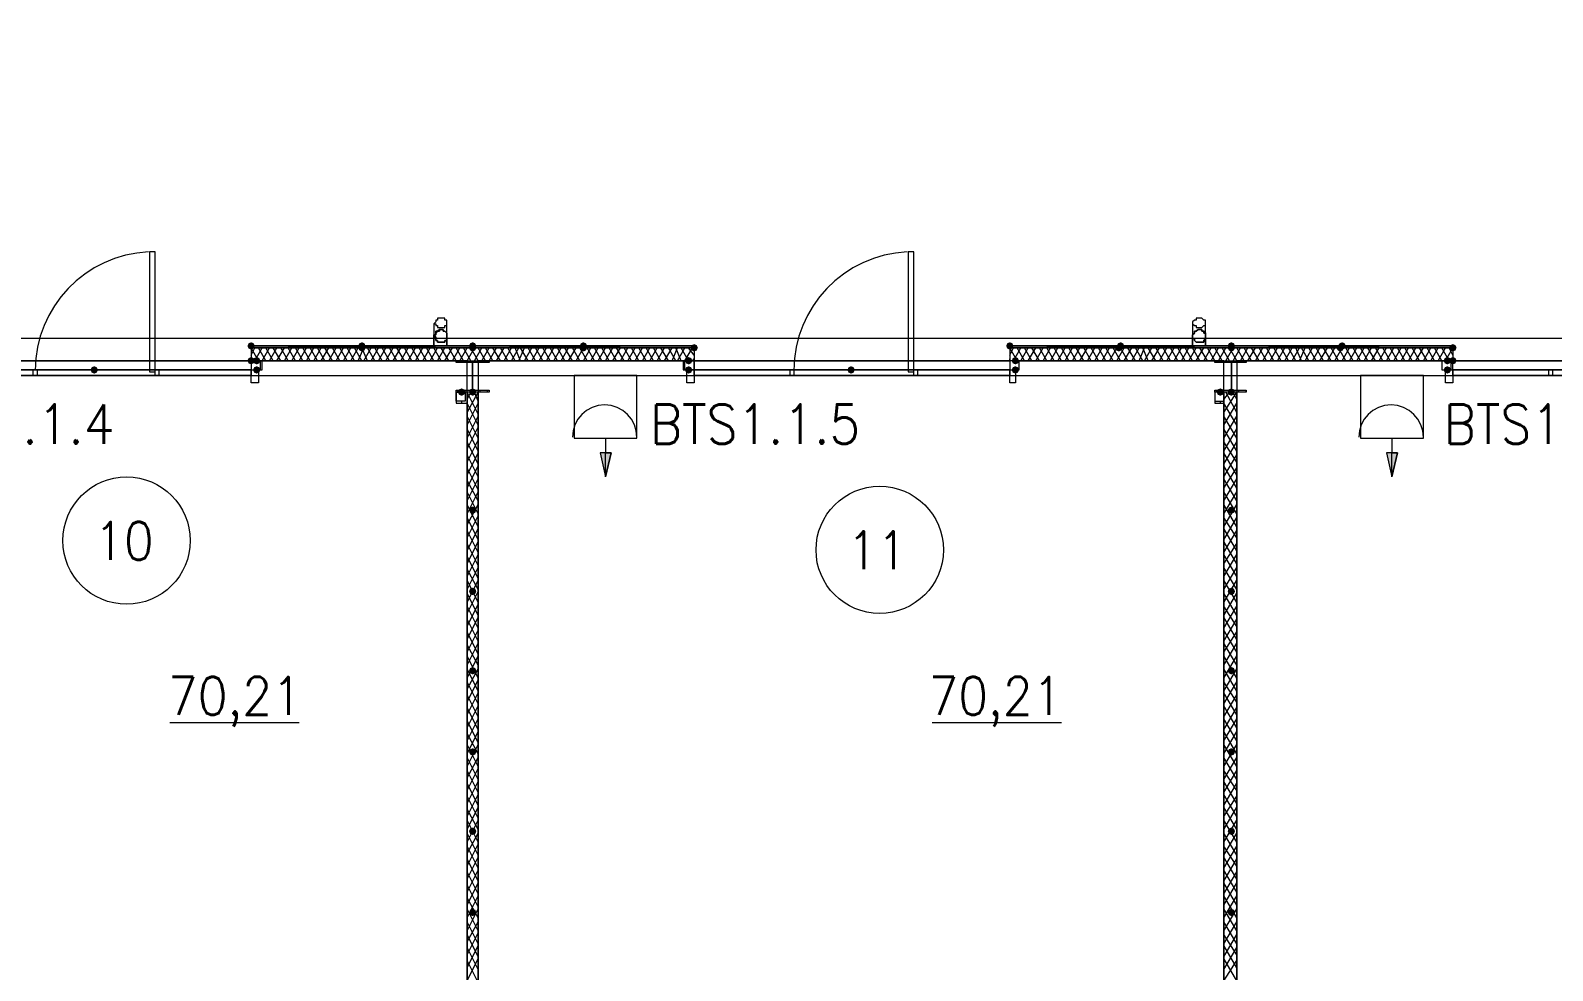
# Model space of a CAD drawing. Header units: millimetres. Extents: x 0 to 420, y 0 to 297.
# Drawn here: x 155.42 to 190.33, y 208.22 to 229.78 of the extents above; entities that cross this region are included whole.
import ezdxf

# ---------------------------------------------------------------- set-up
doc = ezdxf.new("R2010")
doc.units = ezdxf.units.MM
doc.styles.get("Standard").update_dxf_attribs({"font": 'STANDARD'})

msp = doc.modelspace()

# ---------------------------------------------------------------- hatches: boundary and pattern name
for color, points in [(254, [(160.570333, 222.546333), (160.545462, 222.486537), (160.485667, 222.461667), (160.425871, 222.486537), (160.401, 222.546333), (160.425871, 222.606129), (160.485667, 222.631), (160.545462, 222.606129)]), (254, [(163.110333, 222.546333), (163.085462, 222.486537), (163.025667, 222.461667), (162.965871, 222.486537), (162.941, 222.546333), (162.965871, 222.606129), (163.025667, 222.631), (163.085462, 222.606129)]), (254, [(163.110333, 222.504), (163.085462, 222.444204), (163.025667, 222.419333), (162.965871, 222.444204), (162.941, 222.504), (162.965871, 222.563796), (163.025667, 222.588667), (163.085462, 222.563796)]), (254, [(165.650333, 222.546333), (165.625462, 222.486537), (165.565667, 222.461667), (165.505871, 222.486537), (165.481, 222.546333), (165.505871, 222.606129), (165.565667, 222.631), (165.625462, 222.606129)]), (254, [(165.650333, 222.546333), (165.625462, 222.486537), (165.565667, 222.461667), (165.505871, 222.486537), (165.481, 222.546333), (165.505871, 222.606129), (165.565667, 222.631), (165.625462, 222.606129)]), (254, [(165.650333, 222.504), (165.625462, 222.444204), (165.565667, 222.419333), (165.505871, 222.444204), (165.481, 222.504), (165.505871, 222.563796), (165.565667, 222.588667), (165.625462, 222.563796)]), (254, [(165.650333, 222.504), (165.625462, 222.444204), (165.565667, 222.419333), (165.505871, 222.444204), (165.481, 222.504), (165.505871, 222.563796), (165.565667, 222.588667), (165.625462, 222.563796)]), (254, [(168.190333, 222.546333), (168.165462, 222.486537), (168.105667, 222.461667), (168.045871, 222.486537), (168.021, 222.546333), (168.045871, 222.606129), (168.105667, 222.631), (168.165462, 222.606129)]), (254, [(168.190333, 222.504), (168.165462, 222.444204), (168.105667, 222.419333), (168.045871, 222.444204), (168.021, 222.504), (168.045871, 222.563796), (168.105667, 222.588667), (168.165462, 222.563796)]), (254, [(170.730333, 222.504), (170.705462, 222.444204), (170.645667, 222.419333), (170.585871, 222.444204), (170.561, 222.504), (170.585871, 222.563796), (170.645667, 222.588667), (170.705462, 222.563796)]), (254, [(177.969333, 222.546333), (177.944462, 222.486537), (177.884667, 222.461667), (177.824871, 222.486537), (177.8, 222.546333), (177.824871, 222.606129), (177.884667, 222.631), (177.944462, 222.606129)]), (254, [(180.467, 222.504), (180.442129, 222.444204), (180.382333, 222.419333), (180.322538, 222.444204), (180.297667, 222.504), (180.322537, 222.563796), (180.382333, 222.588667), (180.442129, 222.563796)]), (254, [(180.509333, 222.546333), (180.484463, 222.486537), (180.424667, 222.461667), (180.364871, 222.486537), (180.34, 222.546333), (180.364871, 222.606129), (180.424667, 222.631), (180.484462, 222.606129)]), (254, [(183.049333, 222.546333), (183.024463, 222.486537), (182.964667, 222.461667), (182.904871, 222.486537), (182.88, 222.546333), (182.904871, 222.606129), (182.964667, 222.631), (183.024462, 222.606129)]), (254, [(183.049333, 222.546333), (183.024463, 222.486537), (182.964667, 222.461667), (182.904871, 222.486537), (182.88, 222.546333), (182.904871, 222.606129), (182.964667, 222.631), (183.024462, 222.606129)]), (254, [(183.049333, 222.504), (183.024463, 222.444204), (182.964667, 222.419333), (182.904871, 222.444204), (182.88, 222.504), (182.904871, 222.563796), (182.964667, 222.588667), (183.024462, 222.563796)]), (254, [(185.547, 222.504), (185.522129, 222.444204), (185.462333, 222.419333), (185.402537, 222.444204), (185.377667, 222.504), (185.402537, 222.563796), (185.462333, 222.588667), (185.522129, 222.563796)]), (254, [(185.589333, 222.546333), (185.564462, 222.486537), (185.504667, 222.461667), (185.444871, 222.486537), (185.42, 222.546333), (185.444871, 222.606129), (185.504667, 222.631), (185.564462, 222.606129)]), (254, [(188.129333, 222.504), (188.104463, 222.444204), (188.044667, 222.419333), (187.984871, 222.444204), (187.96, 222.504), (187.984871, 222.563796), (188.044667, 222.588667), (188.104462, 222.563796)]), (7, [(156.972, 221.996), (156.947129, 221.936204), (156.887333, 221.911333), (156.827538, 221.936204), (156.802667, 221.996), (156.827537, 222.055796), (156.887333, 222.080667), (156.947129, 222.055796)]), (7, [(156.972, 221.996), (156.947129, 221.936204), (156.887333, 221.911333), (156.827538, 221.936204), (156.802667, 221.996), (156.827537, 222.055796), (156.887333, 222.080667), (156.947129, 222.055796)]), (7, [(160.570333, 222.207667), (160.545462, 222.147871), (160.485667, 222.123), (160.425871, 222.147871), (160.401, 222.207667), (160.425871, 222.267462), (160.485667, 222.292333), (160.545462, 222.267463)]), (7, [(160.697333, 222.207667), (160.672462, 222.147871), (160.612667, 222.123), (160.552871, 222.147871), (160.528, 222.207667), (160.552871, 222.267462), (160.612667, 222.292333), (160.672462, 222.267463)]), (7, [(160.697333, 221.996), (160.672462, 221.936204), (160.612667, 221.911333), (160.552871, 221.936204), (160.528, 221.996), (160.552871, 222.055796), (160.612667, 222.080667), (160.672462, 222.055796)]), (7, [(170.603333, 222.207667), (170.578463, 222.147871), (170.518667, 222.123), (170.458871, 222.147871), (170.434, 222.207667), (170.458871, 222.267462), (170.518667, 222.292333), (170.578462, 222.267463)]), (7, [(170.603333, 221.996), (170.578463, 221.936204), (170.518667, 221.911333), (170.458871, 221.936204), (170.434, 221.996), (170.458871, 222.055796), (170.518667, 222.080667), (170.578462, 222.055796)]), (7, [(174.328667, 221.996), (174.303796, 221.936204), (174.244, 221.911333), (174.184204, 221.936204), (174.159333, 221.996), (174.184204, 222.055796), (174.244, 222.080667), (174.303796, 222.055796)]), (7, [(174.328667, 221.996), (174.303796, 221.936204), (174.244, 221.911333), (174.184204, 221.936204), (174.159333, 221.996), (174.184204, 222.055796), (174.244, 222.080667), (174.303796, 222.055796)]), (7, [(178.096333, 222.207667), (178.071463, 222.147871), (178.011667, 222.123), (177.951871, 222.147871), (177.927, 222.207667), (177.951871, 222.267462), (178.011667, 222.292333), (178.071462, 222.267463)]), (7, [(178.096333, 221.996), (178.071463, 221.936204), (178.011667, 221.911333), (177.951871, 221.936204), (177.927, 221.996), (177.951871, 222.055796), (178.011667, 222.080667), (178.071462, 222.055796)]), (7, [(188.002333, 222.207667), (187.977463, 222.147871), (187.917667, 222.123), (187.857871, 222.147871), (187.833, 222.207667), (187.857871, 222.267462), (187.917667, 222.292333), (187.977462, 222.267463)]), (7, [(188.002333, 221.996), (187.977463, 221.936204), (187.917667, 221.911333), (187.857871, 221.936204), (187.833, 221.996), (187.857871, 222.055796), (187.917667, 222.080667), (187.977462, 222.055796)]), (7, [(188.129333, 222.207667), (188.104463, 222.147871), (188.044667, 222.123), (187.984871, 222.147871), (187.96, 222.207667), (187.984871, 222.267462), (188.044667, 222.292333), (188.104462, 222.267463)]), (7, [(165.396333, 221.488), (165.371462, 221.428204), (165.311667, 221.403333), (165.251871, 221.428204), (165.227, 221.488), (165.251871, 221.547796), (165.311667, 221.572667), (165.371462, 221.547796)]), (7, [(165.650333, 221.488), (165.625462, 221.428204), (165.565667, 221.403333), (165.505871, 221.428204), (165.481, 221.488), (165.505871, 221.547796), (165.565667, 221.572667), (165.625462, 221.547796)]), (7, [(182.795333, 221.488), (182.770462, 221.428204), (182.710667, 221.403333), (182.650871, 221.428204), (182.626, 221.488), (182.650871, 221.547796), (182.710667, 221.572667), (182.770462, 221.547796)]), (7, [(183.049333, 221.488), (183.024463, 221.428204), (182.964667, 221.403333), (182.904871, 221.428204), (182.88, 221.488), (182.904871, 221.547796), (182.964667, 221.572667), (183.024462, 221.547796)]), (7, [(165.650333, 218.778667), (165.625462, 218.718871), (165.565667, 218.694), (165.505871, 218.718871), (165.481, 218.778667), (165.505871, 218.838462), (165.565667, 218.863333), (165.625462, 218.838463)]), (7, [(183.049333, 218.778667), (183.024463, 218.718871), (182.964667, 218.694), (182.904871, 218.718871), (182.88, 218.778667), (182.904871, 218.838462), (182.964667, 218.863333), (183.024462, 218.838463)]), (7, [(165.650333, 216.916), (165.625462, 216.856204), (165.565667, 216.831333), (165.505871, 216.856204), (165.481, 216.916), (165.505871, 216.975796), (165.565667, 217.000667), (165.625462, 216.975796)]), (7, [(183.049333, 216.916), (183.024463, 216.856204), (182.964667, 216.831333), (182.904871, 216.856204), (182.88, 216.916), (182.904871, 216.975796), (182.964667, 217.000667), (183.024462, 216.975796)]), (7, [(165.650333, 215.095667), (165.625462, 215.035871), (165.565667, 215.011), (165.505871, 215.035871), (165.481, 215.095667), (165.505871, 215.155462), (165.565667, 215.180333), (165.625462, 215.155463)]), (7, [(183.049333, 215.095667), (183.024463, 215.035871), (182.964667, 215.011), (182.904871, 215.035871), (182.88, 215.095667), (182.904871, 215.155462), (182.964667, 215.180333), (183.024462, 215.155463)]), (7, [(165.650333, 213.233), (165.625462, 213.173204), (165.565667, 213.148333), (165.505871, 213.173204), (165.481, 213.233), (165.505871, 213.292796), (165.565667, 213.317667), (165.625462, 213.292796)]), (7, [(183.049333, 213.233), (183.024463, 213.173204), (182.964667, 213.148333), (182.904871, 213.173204), (182.88, 213.233), (182.904871, 213.292796), (182.964667, 213.317667), (183.024462, 213.292796)]), (7, [(165.650333, 211.412667), (165.625462, 211.352871), (165.565667, 211.328), (165.505871, 211.352871), (165.481, 211.412667), (165.505871, 211.472462), (165.565667, 211.497333), (165.625462, 211.472463)]), (7, [(183.049333, 211.412667), (183.024463, 211.352871), (182.964667, 211.328), (182.904871, 211.352871), (182.88, 211.412667), (182.904871, 211.472462), (182.964667, 211.497333), (183.024462, 211.472463)]), (7, [(165.650333, 209.55), (165.625462, 209.490204), (165.565667, 209.465333), (165.505871, 209.490204), (165.481, 209.55), (165.505871, 209.609796), (165.565667, 209.634667), (165.625462, 209.609796)]), (7, [(183.049333, 209.55), (183.024463, 209.490204), (182.964667, 209.465333), (182.904871, 209.490204), (182.88, 209.55), (182.904871, 209.609796), (182.964667, 209.634667), (183.024462, 209.609796)])]:
    msp.add_hatch(color=color).paths.add_polyline_path(points, flags=0)
h = msp.add_hatch(color=7)
h.paths.add_polyline_path([(165.565667, 222.546333), (160.485667, 222.546333), (165.565667, 222.504)], flags=0)
h.paths.add_polyline_path([(160.485667, 222.546333), (165.565667, 222.504), (160.485667, 222.504)], flags=0)
h = msp.add_hatch(color=7)
h.paths.add_polyline_path([(170.645667, 222.546333), (165.565667, 222.546333), (170.645667, 222.504)], flags=0)
h.paths.add_polyline_path([(165.565667, 222.546333), (170.645667, 222.504), (165.565667, 222.504)], flags=0)
h = msp.add_hatch(color=7)
h.paths.add_polyline_path([(182.964667, 222.546333), (177.884667, 222.546333), (182.964667, 222.504)], flags=0)
h.paths.add_polyline_path([(177.884667, 222.546333), (182.964667, 222.504), (177.884667, 222.504)], flags=0)
h = msp.add_hatch(color=7)
h.paths.add_polyline_path([(188.044667, 222.546333), (182.964667, 222.546333), (188.044667, 222.504)], flags=0)
h.paths.add_polyline_path([(182.964667, 222.546333), (188.044667, 222.504), (182.964667, 222.504)], flags=0)
h = msp.add_hatch(color=6)
h.paths.add_polyline_path([(168.740667, 220.091), (168.613667, 219.540667), (168.613667, 220.091)], flags=0)
h.paths.add_polyline_path([(168.613667, 219.540667), (168.613667, 220.091), (168.486667, 220.091)], flags=0)
h = msp.add_hatch(color=6)
h.paths.add_polyline_path([(186.774667, 220.091), (186.647667, 219.540667), (186.647667, 220.091)], flags=0)
h.paths.add_polyline_path([(186.647667, 219.540667), (186.647667, 220.091), (186.520667, 220.091)], flags=0)

# ---------------------------------------------------------------- linework, layer by layer
at = {"color": 7, "lineweight": 0}
for points in [[(113.03, 231.351667), (374.65, 231.351667), (374.65, 222.715667), (113.03, 222.715667)], [(158.284333, 224.705333), (158.157333, 224.705333), (158.157333, 221.953667), (158.284333, 221.953667)], [(175.683333, 224.705333), (175.556333, 224.705333), (175.556333, 221.953667), (175.683333, 221.953667)], [(164.973, 223.054333), (164.973, 223.096667), (164.973, 223.139), (164.930667, 223.139), (164.930667, 223.181333), (164.888333, 223.181333), (164.846, 223.181333), (164.803667, 223.181333), (164.761333, 223.181333), (164.761333, 223.139), (164.719, 223.139), (164.719, 223.096667), (164.676667, 223.054333), (164.719, 223.054333), (164.719, 223.012), (164.761333, 223.012), (164.761333, 222.969667), (164.803667, 222.969667), (164.846, 222.969667), (164.888333, 222.969667), (164.930667, 222.969667), (164.930667, 223.012), (164.973, 223.012)], [(182.372, 223.054333), (182.372, 223.096667), (182.372, 223.139), (182.329667, 223.139), (182.287333, 223.181333), (182.245, 223.181333), (182.202667, 223.181333), (182.160333, 223.181333), (182.160333, 223.139), (182.118, 223.139), (182.075667, 223.096667), (182.075667, 223.054333), (182.118, 223.012), (182.160333, 223.012), (182.160333, 222.969667), (182.202667, 222.969667), (182.245, 222.969667), (182.287333, 222.969667), (182.329667, 223.012), (182.372, 223.012)], [(100.922667, 105.029), (386.715, 105.029), (386.715, 222.715667), (100.922667, 222.715667)], [(165.1, 222.546333), (164.973, 222.546333), (164.973, 222.758), (164.973, 222.800333), (164.973, 222.842667), (164.930667, 222.885), (164.888333, 222.885), (164.888333, 222.927333), (164.846, 222.927333), (164.803667, 222.927333), (164.761333, 222.885), (164.719, 222.885), (164.719, 222.842667), (164.719, 222.800333), (164.676667, 222.800333), (164.676667, 222.758), (164.676667, 222.546333), (164.592, 222.546333), (164.676667, 222.546333), (164.676667, 222.758), (164.676667, 222.800333), (164.719, 222.800333), (164.719, 222.842667), (164.761333, 222.885), (164.803667, 222.885), (164.803667, 222.927333), (164.846, 222.927333), (164.888333, 222.927333), (164.888333, 222.885), (164.930667, 222.885), (164.973, 222.842667), (164.973, 222.800333), (164.973, 222.758), (164.973, 222.546333), (165.1, 222.546333), (164.973, 222.546333), (164.973, 222.758), (164.973, 222.800333), (164.973, 222.842667), (164.930667, 222.885), (164.888333, 222.885), (164.888333, 222.927333), (164.846, 222.927333), (164.803667, 222.927333), (164.761333, 222.885), (164.719, 222.885), (164.719, 222.842667), (164.719, 222.800333), (164.676667, 222.800333), (164.676667, 222.758), (164.676667, 222.546333), (164.592, 222.546333), (164.676667, 222.546333), (164.676667, 222.758), (164.676667, 222.800333), (164.719, 222.800333), (164.719, 222.842667), (164.761333, 222.885), (164.803667, 222.885), (164.803667, 222.927333), (164.846, 222.927333), (164.888333, 222.927333), (164.888333, 222.885), (164.930667, 222.885), (164.973, 222.842667), (164.973, 222.800333), (164.973, 222.758), (164.973, 222.546333), (165.1, 222.546333), (164.973, 222.546333), (164.973, 222.758), (164.973, 222.800333), (164.973, 222.842667), (164.930667, 222.885), (164.888333, 222.885), (164.888333, 222.927333), (164.846, 222.927333), (164.803667, 222.927333), (164.803667, 222.885), (164.761333, 222.885), (164.719, 222.842667), (164.719, 222.800333), (164.676667, 222.800333), (164.676667, 222.758), (164.676667, 222.546333), (164.592, 222.546333), (164.676667, 222.546333), (164.676667, 222.758), (164.676667, 222.800333), (164.719, 222.800333), (164.719, 222.842667), (164.719, 222.885), (164.761333, 222.885), (164.803667, 222.927333), (164.846, 222.927333), (164.888333, 222.927333), (164.888333, 222.885), (164.930667, 222.885), (164.973, 222.842667), (164.973, 222.800333), (164.973, 222.758), (164.973, 222.546333)], [(164.973, 222.758), (164.973, 222.715667), (164.973, 222.673333), (164.930667, 222.673333), (164.930667, 222.631), (164.888333, 222.631), (164.846, 222.631), (164.803667, 222.631), (164.761333, 222.631), (164.761333, 222.673333), (164.719, 222.673333), (164.719, 222.715667), (164.719, 222.758), (164.676667, 222.758), (164.719, 222.800333), (164.719, 222.842667), (164.761333, 222.885), (164.803667, 222.885), (164.803667, 222.927333), (164.846, 222.927333), (164.888333, 222.927333), (164.888333, 222.885), (164.930667, 222.885), (164.973, 222.842667), (164.973, 222.800333), (164.973, 222.758), (164.973, 222.800333), (164.973, 222.842667), (164.930667, 222.885), (164.888333, 222.885), (164.888333, 222.927333), (164.846, 222.927333), (164.803667, 222.927333), (164.803667, 222.885), (164.761333, 222.885), (164.719, 222.842667), (164.719, 222.800333), (164.676667, 222.758), (164.719, 222.758), (164.719, 222.715667), (164.719, 222.673333), (164.761333, 222.673333), (164.761333, 222.631), (164.803667, 222.631), (164.846, 222.631), (164.888333, 222.631), (164.930667, 222.631), (164.930667, 222.673333), (164.973, 222.673333), (164.973, 222.715667)], [(164.676667, 222.758), (164.719, 222.758), (164.719, 222.715667), (164.719, 222.673333), (164.761333, 222.673333), (164.761333, 222.631), (164.803667, 222.631), (164.846, 222.631), (164.888333, 222.631), (164.930667, 222.631), (164.930667, 222.673333), (164.973, 222.673333), (164.973, 222.715667), (164.973, 222.758), (164.973, 222.800333), (164.973, 222.842667), (164.930667, 222.885), (164.888333, 222.885), (164.888333, 222.927333), (164.846, 222.927333), (164.803667, 222.927333), (164.803667, 222.885), (164.761333, 222.885), (164.719, 222.842667), (164.719, 222.800333)], [(182.499, 222.546333), (182.372, 222.546333), (182.372, 222.758), (182.372, 222.800333), (182.372, 222.842667), (182.329667, 222.885), (182.287333, 222.885), (182.287333, 222.927333), (182.245, 222.927333), (182.202667, 222.927333), (182.160333, 222.885), (182.118, 222.885), (182.118, 222.842667), (182.075667, 222.800333), (182.075667, 222.758), (182.075667, 222.546333), (181.991, 222.546333), (182.075667, 222.546333), (182.075667, 222.758), (182.075667, 222.800333), (182.118, 222.842667), (182.118, 222.885), (182.160333, 222.885), (182.202667, 222.927333), (182.245, 222.927333), (182.287333, 222.927333), (182.287333, 222.885), (182.329667, 222.885), (182.329667, 222.842667), (182.372, 222.842667), (182.372, 222.800333), (182.372, 222.758), (182.372, 222.546333), (182.499, 222.546333), (182.372, 222.546333), (182.372, 222.758), (182.372, 222.800333), (182.372, 222.842667), (182.329667, 222.885), (182.287333, 222.885), (182.287333, 222.927333), (182.245, 222.927333), (182.202667, 222.927333), (182.160333, 222.885), (182.118, 222.885), (182.118, 222.842667), (182.075667, 222.800333), (182.075667, 222.758), (182.075667, 222.546333), (181.991, 222.546333), (182.075667, 222.546333), (182.075667, 222.758), (182.075667, 222.800333), (182.118, 222.842667), (182.118, 222.885), (182.160333, 222.885), (182.202667, 222.927333), (182.245, 222.927333), (182.287333, 222.927333), (182.287333, 222.885), (182.329667, 222.885), (182.329667, 222.842667), (182.372, 222.842667), (182.372, 222.800333), (182.372, 222.758), (182.372, 222.546333), (182.499, 222.546333), (182.372, 222.546333), (182.372, 222.758), (182.372, 222.800333), (182.372, 222.842667), (182.329667, 222.842667), (182.329667, 222.885), (182.287333, 222.885), (182.287333, 222.927333), (182.245, 222.927333), (182.202667, 222.927333), (182.160333, 222.885), (182.118, 222.885), (182.118, 222.842667), (182.075667, 222.800333), (182.075667, 222.758), (182.075667, 222.546333), (181.991, 222.546333), (182.075667, 222.546333), (182.075667, 222.758), (182.075667, 222.800333), (182.118, 222.842667), (182.118, 222.885), (182.160333, 222.885), (182.202667, 222.927333), (182.245, 222.927333), (182.287333, 222.927333), (182.287333, 222.885), (182.329667, 222.885), (182.372, 222.842667), (182.372, 222.800333), (182.372, 222.758), (182.372, 222.546333)], [(182.372, 222.758), (182.372, 222.715667), (182.329667, 222.673333), (182.329667, 222.631), (182.287333, 222.631), (182.245, 222.631), (182.202667, 222.631), (182.160333, 222.631), (182.118, 222.673333), (182.118, 222.715667), (182.075667, 222.715667), (182.075667, 222.758), (182.075667, 222.800333), (182.118, 222.842667), (182.118, 222.885), (182.160333, 222.885), (182.202667, 222.927333), (182.245, 222.927333), (182.287333, 222.927333), (182.287333, 222.885), (182.329667, 222.885), (182.329667, 222.842667), (182.372, 222.842667), (182.372, 222.800333), (182.372, 222.758), (182.372, 222.800333), (182.372, 222.842667), (182.329667, 222.842667), (182.329667, 222.885), (182.287333, 222.885), (182.287333, 222.927333), (182.245, 222.927333), (182.202667, 222.927333), (182.160333, 222.885), (182.118, 222.885), (182.118, 222.842667), (182.075667, 222.800333), (182.075667, 222.758), (182.075667, 222.715667), (182.118, 222.715667), (182.118, 222.673333), (182.160333, 222.631), (182.202667, 222.631), (182.245, 222.631), (182.287333, 222.631), (182.329667, 222.631), (182.329667, 222.673333), (182.372, 222.715667)], [(182.075667, 222.758), (182.075667, 222.715667), (182.118, 222.715667), (182.118, 222.673333), (182.160333, 222.631), (182.202667, 222.631), (182.245, 222.631), (182.287333, 222.631), (182.329667, 222.631), (182.329667, 222.673333), (182.372, 222.715667), (182.372, 222.758), (182.372, 222.800333), (182.372, 222.842667), (182.329667, 222.842667), (182.329667, 222.885), (182.287333, 222.885), (182.287333, 222.927333), (182.245, 222.927333), (182.202667, 222.927333), (182.160333, 222.885), (182.118, 222.885), (182.118, 222.842667), (182.075667, 222.800333)], [(165.565667, 222.546333), (160.485667, 222.546333), (165.565667, 222.504)], [(160.485667, 222.546333), (165.565667, 222.504), (160.485667, 222.504)], [(160.485667, 222.504), (165.565667, 222.504), (165.565667, 222.546333), (160.485667, 222.546333)], [(160.485667, 222.504), (165.565667, 222.504), (165.565667, 222.546333), (160.485667, 222.546333)], [(170.645667, 222.546333), (165.565667, 222.546333), (170.645667, 222.504)], [(165.565667, 222.546333), (170.645667, 222.504), (165.565667, 222.504)], [(170.645667, 222.546333), (165.565667, 222.546333), (165.565667, 222.504), (170.645667, 222.504)], [(170.645667, 222.546333), (165.565667, 222.546333), (165.565667, 222.504), (170.645667, 222.504)], [(182.964667, 222.546333), (177.884667, 222.546333), (182.964667, 222.504)], [(177.884667, 222.546333), (182.964667, 222.504), (177.884667, 222.504)], [(177.884667, 222.504), (182.964667, 222.504), (182.964667, 222.546333), (177.884667, 222.546333)], [(177.884667, 222.504), (182.964667, 222.504), (182.964667, 222.546333), (177.884667, 222.546333)], [(188.044667, 222.546333), (182.964667, 222.546333), (188.044667, 222.504)], [(182.964667, 222.546333), (188.044667, 222.504), (182.964667, 222.504)], [(188.044667, 222.546333), (182.964667, 222.546333), (182.964667, 222.504), (188.044667, 222.504)], [(188.044667, 222.546333), (182.964667, 222.546333), (182.964667, 222.504), (188.044667, 222.504)], [(165.438667, 187.706), (165.438667, 222.207667), (148.336, 222.207667), (148.336, 187.706)], [(160.485667, 221.996), (160.697333, 221.996), (160.697333, 222.207667), (160.485667, 222.207667), (160.485667, 221.996), (160.739667, 221.996), (160.739667, 222.207667), (160.485667, 222.207667)], [(165.946667, 221.488), (165.184667, 221.488), (165.184667, 221.530333), (165.565667, 221.530333), (165.565667, 222.165333), (165.184667, 222.165333), (165.184667, 222.207667), (165.946667, 222.207667), (165.946667, 222.165333), (165.565667, 222.165333), (165.565667, 221.530333), (165.946667, 221.530333)], [(165.692667, 187.706), (182.795333, 187.706), (182.795333, 222.207667), (165.692667, 222.207667)], [(170.391667, 221.996), (170.645667, 221.996), (170.645667, 222.207667), (170.391667, 222.207667)], [(170.434, 221.996), (170.434, 222.207667), (170.645667, 222.207667), (170.645667, 221.996)], [(177.884667, 221.996), (178.096333, 221.996), (178.096333, 222.207667), (177.884667, 222.207667), (177.884667, 221.996), (178.096333, 221.996), (178.096333, 222.207667), (177.884667, 222.207667)], [(183.303333, 221.488), (182.583667, 221.488), (182.583667, 221.530333), (182.964667, 221.530333), (182.964667, 222.165333), (182.583667, 222.165333), (182.583667, 222.207667), (183.303333, 222.207667), (183.303333, 222.165333), (182.964667, 222.165333), (182.964667, 221.530333), (183.303333, 221.530333)], [(200.194333, 222.207667), (183.091667, 222.207667), (183.091667, 187.706), (200.194333, 187.706)], [(187.790667, 221.996), (188.002333, 221.996), (188.002333, 222.207667), (187.790667, 222.207667), (187.790667, 221.996), (188.044667, 221.996), (188.044667, 222.207667), (187.790667, 222.207667)], [(153.246667, 221.996), (160.485667, 221.996), (160.485667, 221.869), (153.246667, 221.869)], [(155.490333, 221.996), (155.575, 221.996), (155.575, 221.869), (155.490333, 221.869)], [(158.284333, 221.996), (158.369, 221.996), (158.369, 221.869), (158.284333, 221.869)], [(160.485667, 221.699667), (160.485667, 221.996), (160.655, 221.996), (160.655, 221.699667)], [(170.476333, 221.699667), (170.476333, 221.996), (170.645667, 221.996), (170.645667, 221.699667)], [(170.645667, 221.996), (177.884667, 221.996), (177.884667, 221.869), (170.645667, 221.869)], [(172.847, 221.996), (172.931667, 221.996), (172.931667, 221.869), (172.847, 221.869)], [(175.683333, 221.996), (175.768, 221.996), (175.768, 221.869), (175.683333, 221.869)], [(177.884667, 221.699667), (177.884667, 221.996), (178.011667, 221.996), (178.011667, 221.699667)], [(187.875333, 221.699667), (187.875333, 221.996), (188.044667, 221.996), (188.044667, 221.699667)], [(188.044667, 221.996), (195.283667, 221.996), (195.283667, 221.869), (188.044667, 221.869)], [(190.246, 221.996), (190.330667, 221.996), (190.330667, 221.869), (190.246, 221.869)], [(165.438667, 221.488), (165.184667, 221.488), (165.184667, 221.234), (165.438667, 221.234)], [(165.396333, 221.488), (165.396333, 221.276333), (165.184667, 221.276333), (165.184667, 221.488)], [(165.692667, 204.808667), (165.692667, 221.488), (165.438667, 221.488), (165.438667, 204.808667)], [(182.795333, 221.488), (182.583667, 221.488), (182.583667, 221.276333), (182.795333, 221.276333), (182.795333, 221.488), (182.583667, 221.488), (182.583667, 221.234), (182.795333, 221.234)], [(183.091667, 204.808667), (183.091667, 221.488), (182.795333, 221.488), (182.795333, 204.808667)]]:
    msp.add_lwpolyline(points, close=True, dxfattribs=at)
for points in [[(158.134677, 224.702311), (157.86615, 224.676496), (157.606069, 224.625552), (157.355649, 224.550749), (157.116107, 224.453358), (156.888658, 224.334647), (156.674519, 224.195889), (156.474905, 224.038352), (156.291033, 223.863306), (156.12412, 223.672023), (155.97538, 223.465771), (155.846031, 223.245822), (155.737288, 223.013445), (155.650367, 222.76991), (155.586485, 222.516488), (155.546857, 222.254448), (155.532701, 221.985061)], [(175.533677, 224.702311), (175.26515, 224.676496), (175.005069, 224.625552), (174.754649, 224.550749), (174.515107, 224.453358), (174.287658, 224.334647), (174.073519, 224.195889), (173.873905, 224.038352), (173.690033, 223.863306), (173.52312, 223.672023), (173.37438, 223.465771), (173.245031, 223.245822), (173.136288, 223.013445), (173.049367, 222.76991), (172.985485, 222.516488), (172.945857, 222.254448), (172.931701, 221.985061)], [(164.676667, 223.054333), (164.676667, 222.758)], [(164.973, 222.758), (164.973, 223.054333)], [(182.075667, 223.054333), (182.075667, 222.758)], [(182.372, 222.758), (182.372, 223.054333)], [(160.485667, 222.504), (165.565667, 222.504), (160.485667, 222.504), (165.565667, 222.546333)], [(160.485667, 222.334667), (160.570333, 222.504)], [(160.655, 222.207667), (160.485667, 222.504)], [(160.485667, 222.504), (160.485667, 222.207667)], [(160.485667, 222.504), (160.485667, 222.207667)], [(170.645667, 222.504), (160.485667, 222.504)], [(160.570333, 222.207667), (160.739667, 222.504)], [(160.824333, 222.207667), (160.655, 222.504)], [(160.739667, 222.207667), (160.909, 222.504)], [(160.993667, 222.207667), (160.824333, 222.504)], [(160.909, 222.207667), (161.078333, 222.504)], [(161.163, 222.207667), (160.993667, 222.504)], [(161.078333, 222.207667), (161.247667, 222.504)], [(161.332333, 222.207667), (161.163, 222.504)], [(161.247667, 222.207667), (161.417, 222.504)], [(161.501667, 222.207667), (161.332333, 222.504)], [(161.417, 222.207667), (161.586333, 222.504)], [(161.671, 222.207667), (161.501667, 222.504)], [(161.586333, 222.207667), (161.755667, 222.504)], [(161.840333, 222.207667), (161.671, 222.504)], [(161.755667, 222.207667), (161.925, 222.504)], [(162.009667, 222.207667), (161.840333, 222.504)], [(161.925, 222.207667), (162.094333, 222.504)], [(162.179, 222.207667), (162.009667, 222.504)], [(162.094333, 222.207667), (162.263667, 222.504)], [(162.348333, 222.207667), (162.179, 222.504)], [(162.263667, 222.207667), (162.433, 222.504)], [(162.517667, 222.207667), (162.348333, 222.504)], [(162.433, 222.207667), (162.602333, 222.504)], [(162.687, 222.207667), (162.517667, 222.504)], [(162.602333, 222.207667), (162.771667, 222.504)], [(162.856333, 222.207667), (162.687, 222.504)], [(162.771667, 222.207667), (162.941, 222.504)], [(163.025667, 222.207667), (162.856333, 222.504)], [(162.941, 222.207667), (163.068, 222.504)], [(163.152667, 222.207667), (163.025667, 222.504)], [(163.068, 222.207667), (163.237333, 222.504)], [(163.322, 222.207667), (163.152667, 222.504)], [(163.237333, 222.207667), (163.406667, 222.504)], [(163.491333, 222.207667), (163.322, 222.504)], [(163.406667, 222.207667), (163.576, 222.504)], [(163.660667, 222.207667), (163.491333, 222.504)], [(163.576, 222.207667), (163.745333, 222.504)], [(163.83, 222.207667), (163.660667, 222.504)], [(163.745333, 222.207667), (163.914667, 222.504)], [(163.999333, 222.207667), (163.83, 222.504)], [(163.914667, 222.207667), (164.084, 222.504)], [(164.168667, 222.207667), (163.999333, 222.504)], [(164.084, 222.207667), (164.253333, 222.504)], [(164.338, 222.207667), (164.168667, 222.504)], [(164.253333, 222.207667), (164.422667, 222.504)], [(164.507333, 222.207667), (164.338, 222.504)], [(164.422667, 222.207667), (164.592, 222.504)], [(164.676667, 222.207667), (164.507333, 222.504)], [(164.592, 222.207667), (164.761333, 222.504)], [(164.846, 222.207667), (164.676667, 222.504)], [(164.761333, 222.207667), (164.930667, 222.504)], [(165.015333, 222.207667), (164.846, 222.504)], [(164.930667, 222.207667), (165.1, 222.504)], [(165.184667, 222.207667), (165.015333, 222.504)], [(165.1, 222.207667), (165.269333, 222.504)], [(165.354, 222.207667), (165.184667, 222.504)], [(165.269333, 222.207667), (165.438667, 222.504)], [(165.523333, 222.207667), (165.354, 222.504)], [(165.438667, 222.207667), (165.608, 222.504)], [(165.692667, 222.207667), (165.523333, 222.504)], [(165.565667, 222.546333), (170.645667, 222.546333), (165.565667, 222.504), (170.645667, 222.504)], [(165.608, 222.207667), (165.777333, 222.504)], [(165.862, 222.207667), (165.692667, 222.504)], [(165.777333, 222.207667), (165.946667, 222.504)], [(166.031333, 222.207667), (165.862, 222.504)], [(165.946667, 222.207667), (166.116, 222.504)], [(166.200667, 222.207667), (166.031333, 222.504)], [(166.116, 222.207667), (166.285333, 222.504)], [(166.37, 222.207667), (166.200667, 222.504)], [(166.285333, 222.207667), (166.454667, 222.504)], [(166.539333, 222.207667), (166.37, 222.504)], [(166.454667, 222.207667), (166.624, 222.504)], [(166.666333, 222.207667), (166.539333, 222.504)], [(166.624, 222.207667), (166.751, 222.504)], [(166.835667, 222.207667), (166.666333, 222.504)], [(166.751, 222.207667), (166.920333, 222.504)], [(167.005, 222.207667), (166.835667, 222.504)], [(166.920333, 222.207667), (167.089667, 222.504)], [(167.174333, 222.207667), (167.005, 222.504)], [(167.089667, 222.207667), (167.259, 222.504)], [(167.343667, 222.207667), (167.174333, 222.504)], [(167.259, 222.207667), (167.428333, 222.504)], [(167.513, 222.207667), (167.343667, 222.504)], [(167.428333, 222.207667), (167.597667, 222.504)], [(167.682333, 222.207667), (167.513, 222.504)], [(167.597667, 222.207667), (167.767, 222.504)], [(167.851667, 222.207667), (167.682333, 222.504)], [(167.767, 222.207667), (167.936333, 222.504)], [(168.021, 222.207667), (167.851667, 222.504)], [(167.936333, 222.207667), (168.105667, 222.504)], [(168.190333, 222.207667), (168.021, 222.504)], [(168.105667, 222.207667), (168.275, 222.504)], [(168.359667, 222.207667), (168.190333, 222.504)], [(168.275, 222.207667), (168.444333, 222.504)], [(168.529, 222.207667), (168.359667, 222.504)], [(168.444333, 222.207667), (168.613667, 222.504)], [(168.698333, 222.207667), (168.529, 222.504)], [(168.613667, 222.207667), (168.783, 222.504)], [(168.867667, 222.207667), (168.698333, 222.504)], [(168.783, 222.207667), (168.952333, 222.504)], [(169.037, 222.207667), (168.867667, 222.504)], [(168.952333, 222.207667), (169.121667, 222.504)], [(169.206333, 222.207667), (169.037, 222.504)], [(169.121667, 222.207667), (169.291, 222.504)], [(169.375667, 222.207667), (169.206333, 222.504)], [(169.291, 222.207667), (169.460333, 222.504)], [(169.545, 222.207667), (169.375667, 222.504)], [(169.460333, 222.207667), (169.629667, 222.504)], [(169.714333, 222.207667), (169.545, 222.504)], [(169.629667, 222.207667), (169.799, 222.504)], [(169.883667, 222.207667), (169.714333, 222.504)], [(169.799, 222.207667), (169.968333, 222.504)], [(170.053, 222.207667), (169.883667, 222.504)], [(169.968333, 222.207667), (170.137667, 222.504)], [(170.222333, 222.207667), (170.053, 222.504)], [(170.137667, 222.207667), (170.264667, 222.504)], [(170.349333, 222.207667), (170.222333, 222.504)], [(170.264667, 222.207667), (170.434, 222.504)], [(170.518667, 222.207667), (170.349333, 222.504)], [(170.434, 222.207667), (170.603333, 222.504)], [(170.645667, 222.334667), (170.518667, 222.504)], [(170.645667, 222.504), (170.645667, 222.207667)], [(170.645667, 222.504), (170.645667, 222.207667)], [(177.884667, 222.504), (182.964667, 222.504), (177.884667, 222.504), (182.964667, 222.546333)], [(177.884667, 222.334667), (177.969333, 222.504)], [(178.054, 222.207667), (177.884667, 222.504)], [(177.884667, 222.504), (177.884667, 222.207667)], [(177.884667, 222.504), (177.884667, 222.207667)], [(188.044667, 222.504), (177.884667, 222.504)], [(177.969333, 222.207667), (178.138667, 222.504)], [(178.223333, 222.207667), (178.054, 222.504)], [(178.138667, 222.207667), (178.308, 222.504)], [(178.392667, 222.207667), (178.223333, 222.504)], [(178.308, 222.207667), (178.477333, 222.504)], [(178.562, 222.207667), (178.392667, 222.504)], [(178.477333, 222.207667), (178.646667, 222.504)], [(178.731333, 222.207667), (178.562, 222.504)], [(178.646667, 222.207667), (178.816, 222.504)], [(178.900667, 222.207667), (178.731333, 222.504)], [(178.816, 222.207667), (178.985333, 222.504)], [(179.07, 222.207667), (178.900667, 222.504)], [(178.985333, 222.207667), (179.154667, 222.504)], [(179.239333, 222.207667), (179.07, 222.504)], [(179.154667, 222.207667), (179.324, 222.504)], [(179.408667, 222.207667), (179.239333, 222.504)], [(179.324, 222.207667), (179.493333, 222.504)], [(179.578, 222.207667), (179.408667, 222.504)], [(179.493333, 222.207667), (179.662667, 222.504)], [(179.747333, 222.207667), (179.578, 222.504)], [(179.662667, 222.207667), (179.832, 222.504)], [(179.916667, 222.207667), (179.747333, 222.504)], [(179.832, 222.207667), (180.001333, 222.504)], [(180.086, 222.207667), (179.916667, 222.504)], [(180.001333, 222.207667), (180.170667, 222.504)], [(180.255333, 222.207667), (180.086, 222.504)], [(180.170667, 222.207667), (180.34, 222.504)], [(180.424667, 222.207667), (180.255333, 222.504)], [(180.34, 222.207667), (180.509333, 222.504)], [(180.594, 222.207667), (180.424667, 222.504)], [(180.509333, 222.207667), (180.678667, 222.504)], [(180.763333, 222.207667), (180.594, 222.504)], [(180.678667, 222.207667), (180.848, 222.504)], [(180.932667, 222.207667), (180.763333, 222.504)], [(180.848, 222.207667), (180.975, 222.504)], [(181.059667, 222.207667), (180.932667, 222.504)], [(180.975, 222.207667), (181.144333, 222.504)], [(181.229, 222.207667), (181.059667, 222.504)], [(181.144333, 222.207667), (181.313667, 222.504)], [(181.398333, 222.207667), (181.229, 222.504)], [(181.313667, 222.207667), (181.483, 222.504)], [(181.567667, 222.207667), (181.398333, 222.504)], [(181.483, 222.207667), (181.652333, 222.504)], [(181.737, 222.207667), (181.567667, 222.504)], [(181.652333, 222.207667), (181.821667, 222.504)], [(181.906333, 222.207667), (181.737, 222.504)], [(181.821667, 222.207667), (181.991, 222.504)], [(182.075667, 222.207667), (181.906333, 222.504)], [(181.991, 222.207667), (182.160333, 222.504)], [(182.245, 222.207667), (182.075667, 222.504)], [(182.160333, 222.207667), (182.329667, 222.504)], [(182.414333, 222.207667), (182.245, 222.504)], [(182.329667, 222.207667), (182.499, 222.504)], [(182.583667, 222.207667), (182.414333, 222.504)], [(182.499, 222.207667), (182.668333, 222.504)], [(182.753, 222.207667), (182.583667, 222.504)], [(182.668333, 222.207667), (182.837667, 222.504)], [(182.922333, 222.207667), (182.753, 222.504)], [(182.837667, 222.207667), (183.007, 222.504)], [(183.091667, 222.207667), (182.922333, 222.504)], [(182.964667, 222.546333), (188.044667, 222.546333), (182.964667, 222.504), (188.044667, 222.504)], [(183.007, 222.207667), (183.176333, 222.504)], [(183.261, 222.207667), (183.091667, 222.504)], [(183.176333, 222.207667), (183.345667, 222.504)], [(183.430333, 222.207667), (183.261, 222.504)], [(183.345667, 222.207667), (183.515, 222.504)], [(183.599667, 222.207667), (183.430333, 222.504)], [(183.515, 222.207667), (183.684333, 222.504)], [(183.769, 222.207667), (183.599667, 222.504)], [(183.684333, 222.207667), (183.853667, 222.504)], [(183.938333, 222.207667), (183.769, 222.504)], [(183.853667, 222.207667), (184.023, 222.504)], [(184.107667, 222.207667), (183.938333, 222.504)], [(184.023, 222.207667), (184.192333, 222.504)], [(184.277, 222.207667), (184.107667, 222.504)], [(184.192333, 222.207667), (184.361667, 222.504)], [(184.446333, 222.207667), (184.277, 222.504)], [(184.361667, 222.207667), (184.531, 222.504)], [(184.573333, 222.207667), (184.446333, 222.504)], [(184.531, 222.207667), (184.658, 222.504)], [(184.742667, 222.207667), (184.573333, 222.504)], [(184.658, 222.207667), (184.827333, 222.504)], [(184.912, 222.207667), (184.742667, 222.504)], [(184.827333, 222.207667), (184.996667, 222.504)], [(185.081333, 222.207667), (184.912, 222.504)], [(184.996667, 222.207667), (185.166, 222.504)], [(185.250667, 222.207667), (185.081333, 222.504)], [(185.166, 222.207667), (185.335333, 222.504)], [(185.42, 222.207667), (185.250667, 222.504)], [(185.335333, 222.207667), (185.504667, 222.504)], [(185.589333, 222.207667), (185.42, 222.504)], [(185.504667, 222.207667), (185.674, 222.504)], [(185.758667, 222.207667), (185.589333, 222.504)], [(185.674, 222.207667), (185.843333, 222.504)], [(185.928, 222.207667), (185.758667, 222.504)], [(185.843333, 222.207667), (186.012667, 222.504)], [(186.097333, 222.207667), (185.928, 222.504)], [(186.012667, 222.207667), (186.182, 222.504)], [(186.266667, 222.207667), (186.097333, 222.504)], [(186.182, 222.207667), (186.351333, 222.504)], [(186.436, 222.207667), (186.266667, 222.504)], [(186.351333, 222.207667), (186.520667, 222.504)], [(186.605333, 222.207667), (186.436, 222.504)], [(186.520667, 222.207667), (186.69, 222.504)], [(186.774667, 222.207667), (186.605333, 222.504)], [(186.69, 222.207667), (186.859333, 222.504)], [(186.944, 222.207667), (186.774667, 222.504)], [(186.859333, 222.207667), (187.028667, 222.504)], [(187.113333, 222.207667), (186.944, 222.504)], [(187.028667, 222.207667), (187.198, 222.504)], [(187.282667, 222.207667), (187.113333, 222.504)], [(187.198, 222.207667), (187.367333, 222.504)], [(187.452, 222.207667), (187.282667, 222.504)], [(187.367333, 222.207667), (187.536667, 222.504)], [(187.621333, 222.207667), (187.452, 222.504)], [(187.536667, 222.207667), (187.706, 222.504)], [(187.790667, 222.207667), (187.621333, 222.504)], [(187.706, 222.207667), (187.875333, 222.504)], [(187.96, 222.207667), (187.790667, 222.504)], [(187.875333, 222.207667), (188.044667, 222.504)], [(188.044667, 222.334667), (187.96, 222.504)], [(188.044667, 222.504), (188.044667, 222.207667)], [(188.044667, 222.504), (188.044667, 222.207667)], [(153.246667, 222.080667), (153.246667, 222.207667), (156.887333, 222.207667)], [(156.887333, 221.996), (153.246667, 221.996), (153.246667, 222.080667)], [(156.887333, 222.207667), (160.485667, 222.207667), (160.485667, 222.080667)], [(160.485667, 222.080667), (160.485667, 221.996), (156.887333, 221.996)], [(160.655, 222.207667), (170.476333, 222.207667)], [(165.227, 222.165333), (165.227, 222.207667)], [(165.396333, 222.165333), (165.396333, 222.207667)], [(165.565667, 221.488), (165.565667, 222.207667)], [(165.735, 222.165333), (165.735, 222.207667)], [(165.904333, 222.165333), (165.904333, 222.207667)], [(170.603333, 222.207667), (170.645667, 222.25)], [(170.645667, 222.080667), (170.645667, 222.207667), (174.244, 222.207667)], [(174.244, 221.996), (170.645667, 221.996), (170.645667, 222.080667)], [(174.244, 222.207667), (177.884667, 222.207667), (177.884667, 222.080667)], [(177.884667, 222.080667), (177.884667, 221.996), (174.244, 221.996)], [(177.884667, 222.207667), (177.884667, 222.25)], [(178.011667, 222.207667), (187.875333, 222.207667)], [(182.626, 222.165333), (182.626, 222.207667)], [(182.795333, 222.165333), (182.795333, 222.207667)], [(182.964667, 221.488), (182.964667, 222.207667)], [(183.134, 222.165333), (183.134, 222.207667)], [(183.303333, 222.165333), (183.303333, 222.207667)], [(188.044667, 222.080667), (188.044667, 222.207667), (191.643, 222.207667)], [(191.643, 221.996), (188.044667, 221.996), (188.044667, 222.080667)], [(165.227, 221.488), (165.227, 221.530333)], [(165.396333, 221.488), (165.396333, 221.530333)], [(165.438667, 221.318667), (165.523333, 221.488)], [(165.438667, 221.022333), (165.692667, 221.488)], [(165.692667, 220.98), (165.438667, 221.488)], [(165.692667, 221.276333), (165.608, 221.488)], [(165.735, 221.488), (165.735, 221.530333)], [(165.904333, 221.488), (165.904333, 221.530333)], [(182.626, 221.488), (182.626, 221.530333)], [(182.795333, 221.488), (182.795333, 221.530333)], [(182.795333, 221.318667), (182.922333, 221.488)], [(182.795333, 221.022333), (183.091667, 221.488)], [(183.091667, 221.022333), (182.837667, 221.488)], [(183.091667, 221.318667), (183.007, 221.488)], [(183.134, 221.488), (183.134, 221.530333)], [(183.303333, 221.488), (183.303333, 221.530333)], [(165.311667, 221.276333), (165.311667, 221.234)], [(165.438667, 220.726), (165.692667, 221.234)], [(165.692667, 220.726), (165.438667, 221.234)], [(182.710667, 221.276333), (182.710667, 221.234)], [(182.795333, 220.726), (183.091667, 221.234)], [(183.091667, 220.726), (182.795333, 221.234)], [(165.438667, 220.429667), (165.692667, 220.937667)], [(165.692667, 220.429667), (165.438667, 220.937667)], [(165.438667, 220.175667), (165.692667, 220.683667)], [(165.692667, 220.133333), (165.438667, 220.641333)], [(182.795333, 220.429667), (183.091667, 220.937667)], [(183.091667, 220.429667), (182.795333, 220.937667)], [(182.795333, 220.133333), (183.091667, 220.641333)], [(183.091667, 220.133333), (182.795333, 220.641333)], [(165.438667, 219.879333), (165.692667, 220.387333)], [(165.692667, 219.837), (165.438667, 220.345)], [(182.795333, 219.837), (183.091667, 220.345)], [(183.091667, 219.879333), (182.795333, 220.345)], [(165.438667, 219.583), (165.692667, 220.091)], [(165.692667, 219.540667), (165.438667, 220.048667)], [(183.091667, 219.583), (182.795333, 220.091)], [(182.795333, 219.540667), (183.091667, 220.048667)], [(165.438667, 219.286667), (165.692667, 219.794667)], [(165.692667, 219.244333), (165.438667, 219.752333)], [(183.091667, 219.286667), (182.795333, 219.794667)], [(182.795333, 219.286667), (183.091667, 219.752333)], [(165.438667, 218.990333), (165.692667, 219.498333)], [(165.692667, 218.990333), (165.438667, 219.456)], [(182.795333, 218.990333), (183.091667, 219.498333)], [(183.091667, 218.990333), (182.795333, 219.498333)], [(165.438667, 218.694), (165.692667, 219.202)], [(165.692667, 218.694), (165.438667, 219.202)], [(165.438667, 218.44), (165.692667, 218.905667)], [(165.692667, 218.397667), (165.438667, 218.905667)], [(182.795333, 218.694), (183.091667, 219.202)], [(183.091667, 218.694), (182.795333, 219.202)], [(182.795333, 218.397667), (183.091667, 218.905667)], [(183.091667, 218.397667), (182.795333, 218.905667)], [(165.438667, 218.143667), (165.692667, 218.651667)], [(165.692667, 218.101333), (165.438667, 218.609333)], [(182.795333, 218.101333), (183.091667, 218.609333)], [(183.091667, 218.143667), (182.795333, 218.609333)], [(165.438667, 217.847333), (165.692667, 218.355333)], [(165.692667, 217.805), (165.438667, 218.313)], [(183.091667, 217.847333), (182.795333, 218.355333)], [(182.795333, 217.805), (183.091667, 218.313)], [(165.438667, 217.551), (165.692667, 218.059)], [(165.692667, 217.508667), (165.438667, 218.016667)], [(183.091667, 217.551), (182.795333, 218.059)], [(182.795333, 217.551), (183.091667, 218.016667)], [(165.438667, 217.254667), (165.692667, 217.762667)], [(165.692667, 217.212333), (165.438667, 217.720333)], [(182.795333, 217.254667), (183.091667, 217.762667)], [(183.091667, 217.254667), (182.795333, 217.762667)], [(165.438667, 216.958333), (165.692667, 217.466333)], [(165.692667, 216.958333), (165.438667, 217.424)], [(165.438667, 216.662), (165.692667, 217.17)], [(165.692667, 216.662), (165.438667, 217.17)], [(182.795333, 216.958333), (183.091667, 217.466333)], [(183.091667, 216.958333), (182.795333, 217.466333)], [(182.795333, 216.662), (183.091667, 217.17)], [(183.091667, 216.662), (182.795333, 217.17)], [(165.438667, 216.408), (165.692667, 216.916)], [(165.692667, 216.365667), (165.438667, 216.873667)], [(182.795333, 216.365667), (183.091667, 216.873667)], [(183.091667, 216.365667), (182.795333, 216.873667)], [(165.438667, 216.111667), (165.692667, 216.619667)], [(165.692667, 216.069333), (165.438667, 216.577333)], [(182.795333, 216.069333), (183.091667, 216.577333)], [(183.091667, 216.111667), (182.795333, 216.577333)], [(165.438667, 215.815333), (165.692667, 216.323333)], [(165.692667, 215.773), (165.438667, 216.281)], [(183.091667, 215.815333), (182.795333, 216.323333)], [(182.795333, 215.773), (183.091667, 216.281)], [(165.438667, 215.519), (165.692667, 216.027)], [(165.692667, 215.476667), (165.438667, 215.984667)], [(165.438667, 215.222667), (165.692667, 215.730667)], [(183.091667, 215.519), (182.795333, 216.027)], [(182.795333, 215.519), (183.091667, 215.984667)], [(182.795333, 215.222667), (183.091667, 215.730667)], [(183.091667, 215.222667), (182.795333, 215.730667)], [(165.692667, 215.222667), (165.438667, 215.688333)], [(165.438667, 214.926333), (165.692667, 215.434333)], [(165.692667, 214.926333), (165.438667, 215.434333)], [(182.795333, 214.926333), (183.091667, 215.434333)], [(183.091667, 214.926333), (182.795333, 215.434333)], [(165.438667, 214.672333), (165.692667, 215.138)], [(165.692667, 214.63), (165.438667, 215.138)], [(182.795333, 214.63), (183.091667, 215.138)], [(183.091667, 214.63), (182.795333, 215.138)], [(165.438667, 214.376), (165.692667, 214.884)], [(165.692667, 214.333667), (165.438667, 214.841667)], [(182.795333, 214.333667), (183.091667, 214.841667)], [(183.091667, 214.376), (182.795333, 214.841667)], [(165.438667, 214.079667), (165.692667, 214.587667)], [(165.692667, 214.037333), (165.438667, 214.545333)], [(183.091667, 214.079667), (182.795333, 214.587667)], [(182.795333, 214.037333), (183.091667, 214.545333)], [(165.438667, 213.783333), (165.692667, 214.291333)], [(165.692667, 213.741), (165.438667, 214.249)], [(165.438667, 213.487), (165.692667, 213.995)], [(183.091667, 213.783333), (182.795333, 214.291333)], [(182.795333, 213.741), (183.091667, 214.249)], [(182.795333, 213.487), (183.091667, 213.995)], [(183.091667, 213.487), (182.795333, 213.995)], [(158.623, 213.910333), (161.586333, 213.910333)], [(165.692667, 213.444667), (165.438667, 213.952667)], [(165.438667, 213.190667), (165.692667, 213.698667)], [(165.692667, 213.190667), (165.438667, 213.656333)], [(176.106667, 213.910333), (179.07, 213.910333)], [(182.795333, 213.190667), (183.091667, 213.698667)], [(183.091667, 213.190667), (182.795333, 213.698667)], [(165.438667, 212.894333), (165.692667, 213.402333)], [(165.692667, 212.894333), (165.438667, 213.402333)], [(182.795333, 212.894333), (183.091667, 213.402333)], [(183.091667, 212.894333), (182.795333, 213.402333)], [(165.438667, 212.640333), (165.692667, 213.106)], [(165.692667, 212.598), (165.438667, 213.106)], [(182.795333, 212.598), (183.091667, 213.106)], [(183.091667, 212.598), (182.795333, 213.106)], [(165.438667, 212.344), (165.692667, 212.852)], [(165.692667, 212.301667), (165.438667, 212.809667)], [(182.795333, 212.301667), (183.091667, 212.809667)], [(183.091667, 212.344), (182.795333, 212.809667)], [(165.438667, 212.047667), (165.692667, 212.555667)], [(165.692667, 212.005333), (165.438667, 212.513333)], [(165.438667, 211.751333), (165.692667, 212.259333)], [(183.091667, 212.047667), (182.795333, 212.555667)], [(182.795333, 212.005333), (183.091667, 212.513333)], [(183.091667, 211.751333), (182.795333, 212.259333)], [(165.692667, 211.709), (165.438667, 212.217)], [(165.438667, 211.455), (165.692667, 211.963)], [(165.692667, 211.455), (165.438667, 211.920667)], [(182.795333, 211.751333), (183.091667, 212.217)], [(182.795333, 211.455), (183.091667, 211.963)], [(183.091667, 211.455), (182.795333, 211.963)], [(165.438667, 211.158667), (165.692667, 211.666667)], [(165.692667, 211.158667), (165.438667, 211.666667)], [(182.795333, 211.158667), (183.091667, 211.666667)], [(183.091667, 211.158667), (182.795333, 211.666667)], [(165.438667, 210.904667), (165.692667, 211.370333)], [(165.692667, 210.862333), (165.438667, 211.370333)], [(182.795333, 210.862333), (183.091667, 211.370333)], [(183.091667, 210.862333), (182.795333, 211.370333)], [(165.438667, 210.608333), (165.692667, 211.116333)], [(165.692667, 210.566), (165.438667, 211.074)], [(182.795333, 210.566), (183.091667, 211.074)], [(183.091667, 210.608333), (182.795333, 211.074)], [(165.438667, 210.312), (165.692667, 210.82)], [(165.692667, 210.269667), (165.438667, 210.777667)], [(165.438667, 210.015667), (165.692667, 210.523667)], [(183.091667, 210.312), (182.795333, 210.82)], [(182.795333, 210.269667), (183.091667, 210.777667)], [(183.091667, 210.015667), (182.795333, 210.523667)], [(165.692667, 209.973333), (165.438667, 210.481333)], [(165.438667, 209.719333), (165.692667, 210.227333)], [(165.692667, 209.677), (165.438667, 210.185)], [(182.795333, 209.973333), (183.091667, 210.481333)], [(182.795333, 209.719333), (183.091667, 210.227333)], [(183.091667, 209.719333), (182.795333, 210.227333)], [(165.438667, 209.423), (165.692667, 209.931)], [(165.692667, 209.423), (165.438667, 209.888667)], [(182.795333, 209.423), (183.091667, 209.931)], [(183.091667, 209.423), (182.795333, 209.931)], [(165.438667, 209.126667), (165.692667, 209.634667)], [(165.692667, 209.126667), (165.438667, 209.634667)], [(182.795333, 209.126667), (183.091667, 209.634667)], [(183.091667, 209.126667), (182.795333, 209.634667)], [(165.438667, 208.872667), (165.692667, 209.338333)], [(165.692667, 208.830333), (165.438667, 209.338333)], [(182.795333, 208.830333), (183.091667, 209.338333)], [(183.091667, 208.830333), (182.795333, 209.338333)], [(165.438667, 208.576333), (165.692667, 209.084333)], [(165.692667, 208.534), (165.438667, 209.042)], [(165.438667, 208.28), (165.692667, 208.788)], [(165.692667, 208.237667), (165.438667, 208.745667)], [(182.795333, 208.534), (183.091667, 209.042)], [(183.091667, 208.576333), (182.795333, 209.042)], [(183.091667, 208.28), (182.795333, 208.788)], [(182.795333, 208.237667), (183.091667, 208.745667)], [(165.438667, 207.983667), (165.692667, 208.491667)], [(165.692667, 207.941333), (165.438667, 208.449333)], [(183.091667, 207.983667), (182.795333, 208.491667)], [(182.795333, 207.983667), (183.091667, 208.449333)]]:
    msp.add_lwpolyline(points, dxfattribs=at)
at = {"color": 6, "lineweight": 0}
for points in [[(134.704667, 221.869), (354.795667, 221.869), (367.411, 221.869), (367.411, 215.392), (376.851333, 215.392), (379.645333, 215.392), (379.645333, 191.135), (373.168333, 191.135), (373.168333, 163.872333), (372.999, 163.872333), (373.168333, 163.872333), (373.168333, 127.973667), (379.941667, 127.973667), (379.941667, 112.352667), (375.369667, 112.352667), (368.257667, 112.352667), (368.257667, 105.875667), (266.530667, 105.875667), (120.734667, 105.875667)], [(169.333333, 220.450833), (169.318282, 220.600137), (169.275115, 220.739199), (169.206811, 220.865041), (169.116349, 220.974682), (169.006707, 221.065144), (168.880866, 221.133448), (168.741804, 221.176616), (168.5925, 221.191667), (168.443196, 221.176616), (168.304134, 221.133448), (168.178293, 221.065144), (168.068651, 220.974682), (167.978189, 220.865041), (167.909885, 220.739199), (167.866718, 220.600137), (167.851667, 220.450833)], [(187.367333, 220.450833), (187.352282, 220.600137), (187.309115, 220.739199), (187.240811, 220.865041), (187.150349, 220.974682), (187.040707, 221.065144), (186.914866, 221.133448), (186.775804, 221.176616), (186.6265, 221.191667), (186.477196, 221.176616), (186.338134, 221.133448), (186.212293, 221.065144), (186.102651, 220.974682), (186.012189, 220.865041), (185.943885, 220.739199), (185.900718, 220.600137), (185.885667, 220.450833)], [(168.613667, 220.429667), (168.613667, 220.091), (168.486667, 220.091), (168.613667, 219.540667), (168.740667, 220.091), (168.613667, 220.091)], [(186.647667, 220.429667), (186.647667, 220.091), (186.520667, 220.091), (186.647667, 219.540667), (186.774667, 220.091), (186.647667, 220.091)]]:
    msp.add_lwpolyline(points, dxfattribs=at)
for points in [[(167.894, 221.869), (167.894, 220.429667), (169.333333, 220.429667), (169.333333, 221.869)], [(185.928, 221.869), (185.928, 220.429667), (187.367333, 220.429667), (187.367333, 221.869)], [(168.613667, 219.540667), (168.613667, 220.091), (168.486667, 220.091)], [(168.740667, 220.091), (168.613667, 219.540667), (168.613667, 220.091)], [(186.647667, 219.540667), (186.647667, 220.091), (186.520667, 220.091)], [(186.774667, 220.091), (186.647667, 219.540667), (186.647667, 220.091)]]:
    msp.add_lwpolyline(points, close=True, dxfattribs=at)
at = {"color": 7, "lineweight": 0}
for centre in [(157.628167, 218.080167), (174.900167, 217.8685)]:
    msp.add_circle(centre, 1.4605, dxfattribs=at)

# ---------------------------------------------------------------- texts
at = {"color": 7, "attachment_point": 1}
for s, insert, char_height, width in [('BTS1.1.4', (152.527003, 221.204234), 0.90157, 4.50784981), ('BTS1.1.5', (169.629663, 221.204234), 0.90157, 4.40767536), ('BTS1.1.6', (187.832997, 221.204234), 0.90157, 4.40767536), ('10', (156.88734, 218.507697), 0.872032, 0.872032), ('11', (174.159326, 218.29603), 0.872032, 0.67824711), ('70,21', (158.580674, 214.9517), 0.872032, 2.56764978), ('70,21', (176.022003, 214.9517), 0.872032, 2.56764978)]:
    msp.add_mtext(s, dxfattribs=dict(at, insert=insert, char_height=char_height, width=width))

doc.saveas('drawing.dxf')
